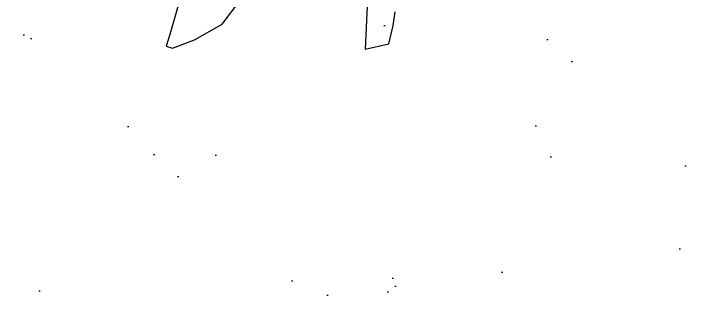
# Model space of a CAD drawing. Header units: millimetres. Extents: x 603733 to 1211550, y 1310999 to 2622648.
# Drawn here: x 605898.587 to 605900.868, y 1311234.862 to 1311235.799 of the extents above; entities that cross this region are included whole.
import ezdxf

# ---------------------------------------------------------------- set-up
doc = ezdxf.new("R2010")
doc.units = ezdxf.units.MM
doc.layers.add('elenarbi-free_blocks', color=7, linetype='Continuous')

# ---------------------------------------------------------------- blocks, each defined once
blk = doc.blocks.new('A$C20C8591F')
at = {"layer": 'elenarbi-free_blocks', "color": 84}
for points in [[(8.797, 1.115), (8.579, 0.371), (8.486, 0.081), (8.652, 0.03), (9.211, 0.237), (9.914, 0.64), (10.369, 1.229)], [(13.621, 1.292), (13.559, 0), (13.559, 0), (14.16, 0.134), (14.273, 0.6), (14.325, 0.951)]]:
    blk.add_lwpolyline(points, dxfattribs=at)

msp = doc.modelspace()

# ---------------------------------------------------------------- hatches: boundary and pattern name
h = msp.add_hatch()
h.set_pattern_fill('AR-SAND', color=83, scale=0.434241, style=0)
h.set_pattern_definition([(37.5, (323163.0799, 768829.3631), (-0.0273542743, 0.836705131), [0, -0.6600457289, 0, -0.7382090389, 0, -0.7056409931]), (7.5, (323163.0799, 768829.3631), (0.768508918, 1.225490432), [0, -0.3560773011, 0, -0.5949096372, 0, -0.22797632084]), (327.5, (323162.54575, 768829.3631), (1.35228686516, 0.0024573909), [0, -0.21712030556, 0, -0.7816331, 0, -1.0204654361]), (317.5, (323162.5458, 768829.3631), (1.3053822539, 0.3811223737), [0, -0.1085601528, 0, -0.5124039211, 0, -0.586224825])])
h.paths.add_polyline_path([(605905.1006, 1311236.0934), (605894.7479, 1311236.0934), (605894.7479, 1311234.8623), (605905.1006, 1311234.8623)])

# ---------------------------------------------------------------- block references
at = {"xscale": 0.1302721832587849, "yscale": 0.1302721832587849, "zscale": 0.1302721832587849}
msp.add_blockref('A$C20C8591F', (605897.9871, 1311235.6812), dxfattribs=at)

doc.saveas('drawing.dxf')
